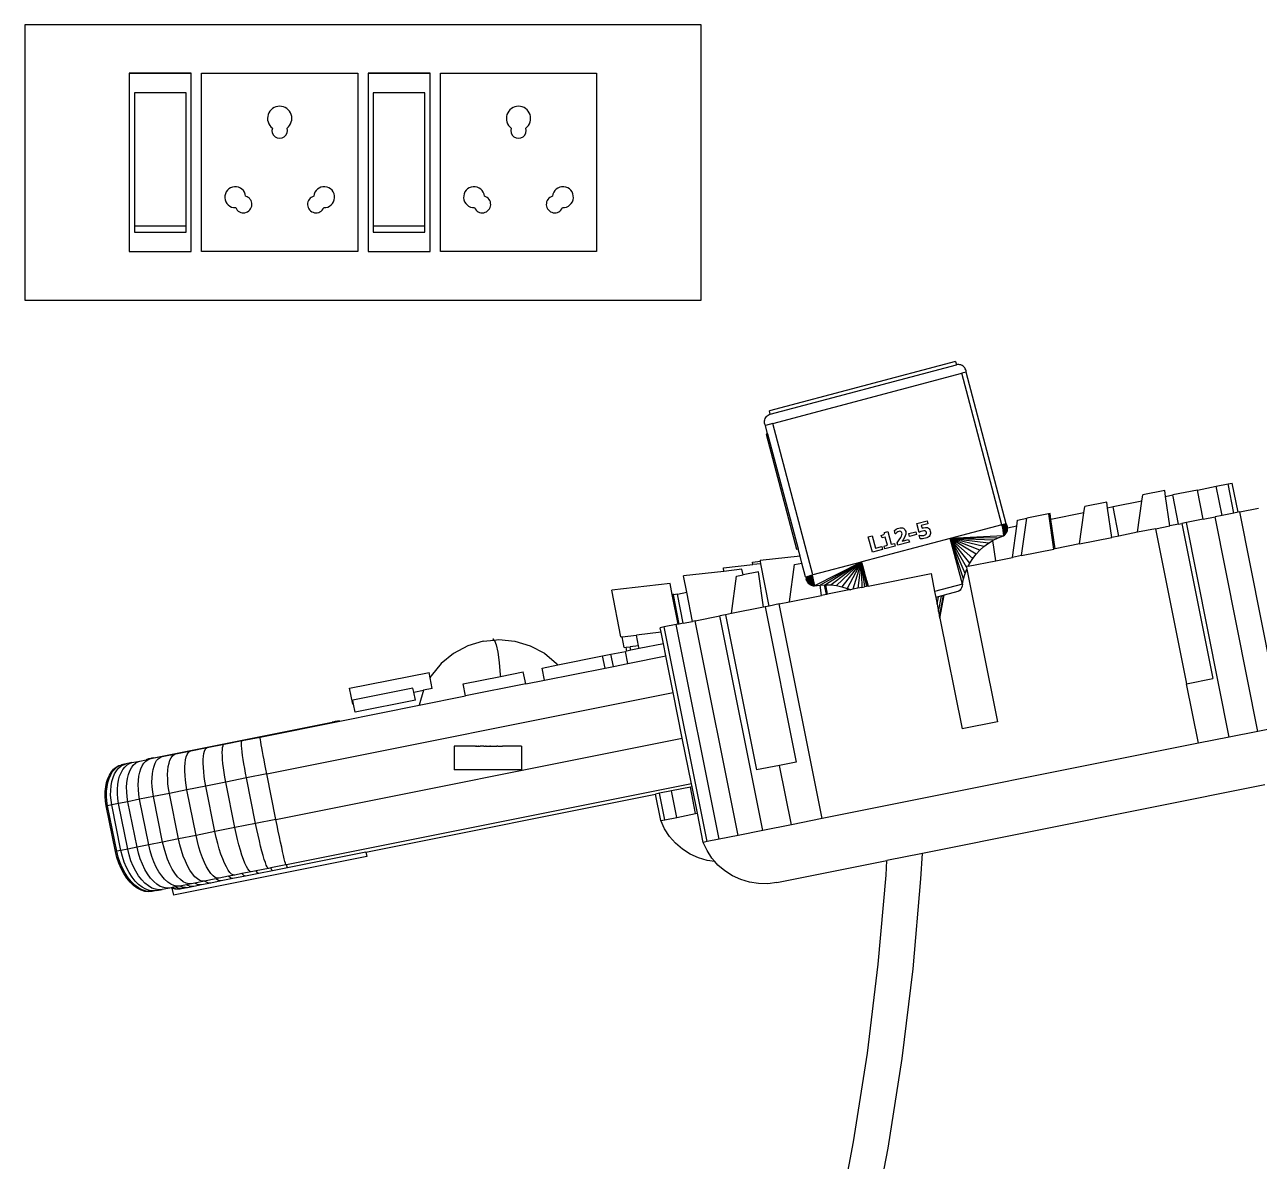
# Model space of a CAD drawing. Header units: millimetres. Extents: x 3552052 to 4144896, y -707811 to -630695.
# Drawn here: x 3703665.5 to 3704023.9, y -696158.5 to -695828.6 of the extents above; entities that cross this region are included whole.
import ezdxf

# ---------------------------------------------------------------- set-up
doc = ezdxf.new("R2010")
doc.units = ezdxf.units.MM
doc.header["$LTSCALE"] = 6
doc.header["$MEASUREMENT"] = 0
doc.layers.get('0').update_dxf_attribs({"linetype": 'CONTINUOUS', "lineweight": 0})
doc.layers.get('Defpoints').update_dxf_attribs({"linetype": 'CONTINUOUS', "lineweight": 0})
for name, color, linetype, lineweight in [('ELE-2NOS OF 6-16 RAW POWER SOCKET', 1, 'CONTINUOUS', 0), ('ELE-4M UPS P.SB', 3, 'CONTINUOUS', 0), ('EQP', 6, 'CONTINUOUS', 0)]:
    doc.layers.add(name, color=color, linetype=linetype, lineweight=lineweight)
doc.styles.add('ROMANS', font='romans.shx')
doc.dimstyles.new('AEPL1', dxfattribs={"dimtxt": 100, "dimasz": 75, "dimexe": 25, "dimexo": 50, "dimtad": 0, "dimdec": 0, "dimtxsty": 'ROMANS', "dimcen": 2.5, "dimclrd": 7, "dimclre": 7, "dimclrt": 7, "dimadec": 0, "dimazin": 0, "dimtfac": 1, "dimtdec": 0, "dimtmove": 0, "dimatfit": 3, "dimfxl": 1, "dimlwd": 0, "dimlwe": 0, "dimarcsym": 0})

# ---------------------------------------------------------------- blocks, each defined once
blk = doc.blocks.new('RTUH 6U')
at = {"layer": 'ELE-2NOS OF 6-16 RAW POWER SOCKET', "color": 30, "lineweight": 0, "ltscale": 300}
for p, q in [((-311.51, -26.48), (-226.5, -26.48)), ((-311.51, -123.52), (-311.51, -26.48)), ((-226.5, -26.48), (-226.5, -123.52)), ((-187.06, -26.48), (-220.87, -26.48)), ((-220.87, -26.48), (-220.87, -123.52)), ((-187.06, -123.52), (-187.06, -26.48)), ((-187.06, -123.52), (-187.06, -26.48)), ((-181.42, -123.52), (-181.42, -26.48)), ((-181.42, -26.48), (-96.41, -26.48)), ((-96.41, -26.48), (-96.41, -123.52)), ((-56.96, -26.48), (-90.77, -26.48)), ((-90.77, -26.48), (-90.77, -123.52)), ((-56.96, -123.52), (-56.96, -26.48)), ((-56.96, -123.52), (-56.96, -26.48)), ((-189.87, -37.04), (-218.05, -37.04)), ((-218.05, -37.04), (-218.05, -112.96)), ((-189.87, -112.96), (-189.87, -37.04)), ((-59.78, -37.04), (-87.95, -37.04)), ((-87.95, -37.04), (-87.95, -112.96)), ((-59.78, -112.96), (-59.78, -37.04)), ((-189.87, -40.42), (-218.05, -40.42)), ((-59.78, -40.42), (-87.95, -40.42)), ((-218.05, -112.96), (-189.87, -112.96)), ((-87.95, -112.96), (-59.78, -112.96)), ((-226.5, -123.52), (-311.51, -123.52)), ((-187.06, -123.52), (-220.87, -123.52)), ((-220.87, -123.52), (-187.06, -123.52)), ((-96.41, -123.52), (-181.42, -123.52)), ((-56.96, -123.52), (-90.77, -123.52)), ((-90.77, -123.52), (-56.96, -123.52))]:
    blk.add_line(p, q, dxfattribs=at)
blk.add_lwpolyline([(0, 0), (-368.48, 0), (-368.48, -150), (0, -150)], close=True, dxfattribs=at)
for centre, radius, start, end in [((-293.23, -56.06), 5.7, 87.48997, 354.73109), ((-288.74, -52.13), 4.6, 284.90486, 157.31619), ((-249.27, -52.13), 4.6, 22.68381, 255.09514), ((-244.78, -56.06), 5.7, 185.26891, 92.51003), ((-163.14, -56.06), 5.7, 87.48997, 354.73109), ((-158.65, -52.13), 4.6, 284.90486, 157.31619), ((-119.18, -52.13), 4.6, 22.68381, 255.09514), ((-114.69, -56.06), 5.7, 185.26891, 92.51003), ((-269.01, -98.96), 6.62, 127.15837, 52.84163), ((-269.01, -92.34), 4.22, 341.40312, 198.59688), ((-138.91, -98.96), 6.62, 127.15837, 52.84163), ((-138.91, -92.34), 4.22, 341.40312, 198.59688)]:
    blk.add_arc(centre, radius, start, end, dxfattribs=at)
blk = doc.blocks.new('*D205')
at = {"layer": 'Defpoints', "color": 0, "transparency": 16777216}
for p in [(3703645.22, -695908.6), (3703707.27, -695908.6), (3703600.64, -696928.6)]:
    blk.add_point(p, dxfattribs=at)
at = {"layer": 'ELE-4M UPS P.SB', "color": 7, "lineweight": 0, "transparency": 16777216}
for p, q in [((3703657.27, -695908.6), (3703620.22, -695908.6)), ((3703645.22, -695983.6), (3703645.22, -696248.92)), ((3703645.22, -696853.6), (3703645.22, -696588.27)), ((3703650.64, -696928.6), (3703670.22, -696928.6))]:
    blk.add_line(p, q, dxfattribs=at)
at = {"layer": 'ELE-4M UPS P.SB', "color": 7, "transparency": 16777216}
for points in [[(3703632.72, -695983.6), (3703657.72, -695983.6), (3703645.22, -695908.6)], [(3703632.72, -696853.6), (3703657.72, -696853.6), (3703645.22, -696928.6)]]:
    blk.add_solid(points, dxfattribs=at)
at = {"layer": 'ELE-4M UPS P.SB', "color": 7, "lineweight": -3, "transparency": 16777216, "insert": (3703645.22, -696418.6), "char_height": 100, "attachment_point": 5, "rotation": 90, "style": 'ROMANS'}
blk.add_mtext('1020', dxfattribs=at)
blk = doc.blocks.new('Philips+Ultrasound+ls')
at = {"layer": 'EQP'}
for p, q in [((-34.045, 26.276), (-39.163, 24.919)), ((-39.139, 24.829), (-34.021, 26.186)), ((-34.045, 26.276), (-34.021, 26.186)), ((-33.99, 26.192), (-34.021, 26.186)), ((-33.958, 26.193), (-33.99, 26.192)), ((-33.925, 26.189), (-33.958, 26.193)), ((-33.894, 26.181), (-33.925, 26.189)), ((-33.865, 26.168), (-33.894, 26.181)), ((-33.838, 26.151), (-33.865, 26.168)), ((-33.813, 26.129), (-33.838, 26.151)), ((-33.792, 26.105), (-33.813, 26.129)), ((-39.069, 24.575), (-33.871, 25.953)), ((-33.752, 25.984), (-33.871, 25.953)), ((-32.767, 21.786), (-33.871, 25.953)), ((-33.776, 26.077), (-33.792, 26.105)), ((-33.763, 26.048), (-33.776, 26.077)), ((-33.755, 26.016), (-33.763, 26.048)), ((-33.752, 25.984), (-33.755, 26.016)), ((-32.649, 21.817), (-33.752, 25.984)), ((-39.247, 24.762), (-39.224, 24.785)), ((-39.224, 24.785), (-39.198, 24.804)), ((-39.198, 24.804), (-39.169, 24.819)), ((-39.169, 24.819), (-39.139, 24.829)), ((-39.139, 24.829), (-39.163, 24.919)), ((-39.299, 24.613), (-39.298, 24.646)), ((-39.295, 24.581), (-39.299, 24.613)), ((-39.298, 24.646), (-39.292, 24.677)), ((-39.286, 24.55), (-39.295, 24.581)), ((-39.292, 24.677), (-39.281, 24.708)), ((-39.273, 24.521), (-39.286, 24.55)), ((-39.281, 24.708), (-39.266, 24.736)), ((-39.069, 24.575), (-39.273, 24.521)), ((-39.212, 24.289), (-39.273, 24.521)), ((-39.266, 24.736), (-39.247, 24.762)), ((-37.965, 20.408), (-39.069, 24.575)), ((-39.212, 24.289), (-39.256, 24.278)), ((-39.256, 24.278), (-38.417, 21.113)), ((-39.212, 24.289), (-38.373, 21.125)), ((-27.394, 22.742), (-28.072, 22.607)), ((-27.394, 22.742), (-26.874, 22.846)), ((-27.234, 21.941), (-27.394, 22.742)), ((-26.874, 22.846), (-26.546, 22.912)), ((-26.713, 22.045), (-26.874, 22.846)), ((-26.546, 22.912), (-26.435, 22.934)), ((-26.386, 22.111), (-26.546, 22.912)), ((-26.275, 22.133), (-26.435, 22.934)), ((-29.887, 22.408), (-30.491, 22.287)), ((-29.864, 22.248), (-29.887, 22.408)), ((-28.918, 22.437), (-29.709, 22.279)), ((-29.037, 21.581), (-28.918, 22.437)), ((-28.918, 22.437), (-28.895, 22.607)), ((-28.29, 22.728), (-28.895, 22.607)), ((-28.267, 22.568), (-28.29, 22.728)), ((-28.267, 22.568), (-28.072, 22.607)), ((-28.151, 21.758), (-28.267, 22.568)), ((-27.912, 21.806), (-28.072, 22.607)), ((-31.483, 22.089), (-32.087, 21.968)), ((-31.482, 22.086), (-31.483, 22.089)), ((-31.443, 22.094), (-31.482, 22.086)), ((-31.343, 21.119), (-31.482, 22.086)), ((-31.42, 21.937), (-31.443, 22.094)), ((-30.514, 22.118), (-31.42, 21.937)), ((-30.631, 21.262), (-30.514, 22.118)), ((-30.514, 22.118), (-30.491, 22.287)), ((-29.709, 22.279), (-29.864, 22.248)), ((-29.747, 21.439), (-29.864, 22.248)), ((-29.549, 21.478), (-29.709, 22.279)), ((-26.386, 22.111), (-26.713, 22.045)), ((-26.275, 22.133), (-26.386, 22.111)), ((-26.228, 22.143), (-26.275, 22.133)), ((-26.228, 22.143), (-25.708, 22.247)), ((-25.048, 16.243), (-26.228, 22.143)), ((-35.107, 21.818), (-34.825, 21.893)), ((-35.043, 21.579), (-35.107, 21.818)), ((-34.804, 21.813), (-34.985, 21.764)), ((-34.985, 21.764), (-34.966, 21.694)), ((-34.927, 21.705), (-34.869, 21.714)), ((-34.869, 21.714), (-34.842, 21.713)), ((-34.825, 21.893), (-34.804, 21.813)), ((-32.767, 21.786), (-34.188, 21.409)), ((-32.786, 21.781), (-32.806, 21.776)), ((-32.767, 21.786), (-32.786, 21.781)), ((-32.649, 21.817), (-32.767, 21.786)), ((-32.757, 21.783), (-32.767, 21.786)), ((-32.762, 21.778), (-32.767, 21.786)), ((-32.762, 21.778), (-32.758, 21.777)), ((-32.657, 21.548), (-32.762, 21.778)), ((-32.678, 21.524), (-32.762, 21.778)), ((-32.64, 21.575), (-32.762, 21.778)), ((-32.701, 21.502), (-32.762, 21.778)), ((-32.762, 21.778), (-32.727, 21.484)), ((-32.758, 21.777), (-32.757, 21.783)), ((-32.627, 21.604), (-32.758, 21.777)), ((-32.618, 21.634), (-32.758, 21.777)), ((-32.757, 21.783), (-32.749, 21.783)), ((-32.612, 21.666), (-32.757, 21.783)), ((-32.632, 21.79), (-32.749, 21.783)), ((-32.621, 21.76), (-32.749, 21.783)), ((-32.735, 21.774), (-32.749, 21.783)), ((-32.735, 21.774), (-32.621, 21.76)), ((-32.611, 21.697), (-32.735, 21.774)), ((-32.614, 21.729), (-32.735, 21.774)), ((-32.632, 21.79), (-32.649, 21.817)), ((-32.621, 21.76), (-32.632, 21.79)), ((-32.614, 21.729), (-32.621, 21.76)), ((-32.611, 21.697), (-32.614, 21.729)), ((-32.362, 21.749), (-32.611, 21.697)), ((-32.479, 20.892), (-32.362, 21.749)), ((-32.362, 21.749), (-32.34, 21.914)), ((-32.34, 21.914), (-32.088, 21.965)), ((-32.227, 20.943), (-32.088, 21.965)), ((-32.088, 21.965), (-32.087, 21.968)), ((-31.304, 21.127), (-31.42, 21.937)), ((-28.543, 21.679), (-28.151, 21.758)), ((-27.912, 21.806), (-28.151, 21.758)), ((-27.912, 21.806), (-27.818, 21.825)), ((-27.696, 21.849), (-27.818, 21.825)), ((-27.818, 21.825), (-26.965, 17.557)), ((-27.234, 21.941), (-27.696, 21.849)), ((-26.516, 15.95), (-27.696, 21.849)), ((-27.234, 21.941), (-26.906, 22.007)), ((-26.713, 22.045), (-26.906, 22.007)), ((-25.726, 16.108), (-26.906, 22.007)), ((-34.188, 21.409), (-36.62, 20.765)), ((-36.446, 21.459), (-36.339, 21.487)), ((-36.332, 21.034), (-36.446, 21.459)), ((-36.339, 21.487), (-36.247, 21.143)), ((-36.085, 21.495), (-36.046, 21.508)), ((-36.066, 21.425), (-36.085, 21.495)), ((-35.977, 21.449), (-36.066, 21.425)), ((-36.046, 21.508), (-36.017, 21.524)), ((-36.017, 21.524), (-36.007, 21.536)), ((-36.007, 21.536), (-36.001, 21.548)), ((-36.001, 21.548), (-35.999, 21.563)), ((-36, 21.579), (-35.907, 21.604)), ((-35.999, 21.563), (-36, 21.579)), ((-35.916, 21.225), (-35.977, 21.449)), ((-35.907, 21.604), (-35.813, 21.252)), ((-35.725, 21.632), (-35.674, 21.665)), ((-35.7, 21.539), (-35.725, 21.632)), ((-35.692, 21.542), (-35.7, 21.539)), ((-35.679, 21.556), (-35.692, 21.542)), ((-35.658, 21.576), (-35.679, 21.556)), ((-35.674, 21.665), (-35.638, 21.682)), ((-35.632, 21.594), (-35.658, 21.576)), ((-35.638, 21.682), (-35.602, 21.694)), ((-35.602, 21.606), (-35.632, 21.594)), ((-35.602, 21.694), (-35.566, 21.701)), ((-35.573, 21.61), (-35.602, 21.606)), ((-35.59, 21.371), (-35.549, 21.439)), ((-35.548, 21.604), (-35.573, 21.61)), ((-35.566, 21.701), (-35.534, 21.703)), ((-35.549, 21.439), (-35.53, 21.477)), ((-35.53, 21.588), (-35.548, 21.604)), ((-35.534, 21.703), (-35.505, 21.699)), ((-35.519, 21.563), (-35.53, 21.588)), ((-35.53, 21.477), (-35.519, 21.508)), ((-35.515, 21.536), (-35.519, 21.563)), ((-35.519, 21.508), (-35.515, 21.536)), ((-35.516, 21.338), (-35.336, 21.387)), ((-35.488, 21.376), (-35.516, 21.338)), ((-35.505, 21.699), (-35.479, 21.691)), ((-35.45, 21.435), (-35.488, 21.376)), ((-35.479, 21.691), (-35.457, 21.677)), ((-35.457, 21.677), (-35.439, 21.658)), ((-35.426, 21.484), (-35.45, 21.435)), ((-35.439, 21.658), (-35.425, 21.634)), ((-35.412, 21.528), (-35.426, 21.484)), ((-35.425, 21.634), (-35.415, 21.606)), ((-35.415, 21.606), (-35.409, 21.568)), ((-35.409, 21.568), (-35.412, 21.528)), ((-35.336, 21.387), (-35.314, 21.306)), ((-35.327, 21.547), (-35.138, 21.597)), ((-35.306, 21.467), (-35.327, 21.547)), ((-35.116, 21.518), (-35.306, 21.467)), ((-35.138, 21.597), (-35.116, 21.518)), ((-35.034, 21.581), (-35.043, 21.579)), ((-35.041, 21.497), (-35.031, 21.5)), ((-35.016, 21.404), (-35.041, 21.497)), ((-34.997, 21.6), (-35.034, 21.581)), ((-35.031, 21.5), (-35.01, 21.494)), ((-34.955, 21.402), (-35.016, 21.404)), ((-35.01, 21.494), (-34.981, 21.489)), ((-34.953, 21.616), (-34.997, 21.6)), ((-34.981, 21.489), (-34.947, 21.488)), ((-34.966, 21.694), (-34.945, 21.7)), ((-34.916, 21.406), (-34.955, 21.402)), ((-34.917, 21.622), (-34.953, 21.616)), ((-34.947, 21.488), (-34.912, 21.493)), ((-34.945, 21.7), (-34.927, 21.705)), ((-34.897, 21.623), (-34.917, 21.622)), ((-34.871, 21.416), (-34.916, 21.406)), ((-34.912, 21.493), (-34.877, 21.507)), ((-34.878, 21.619), (-34.897, 21.623)), ((-34.858, 21.606), (-34.878, 21.619)), ((-34.877, 21.507), (-34.861, 21.517)), ((-34.83, 21.43), (-34.871, 21.416)), ((-34.861, 21.517), (-34.85, 21.53)), ((-34.85, 21.596), (-34.858, 21.606)), ((-34.845, 21.582), (-34.85, 21.596)), ((-34.85, 21.53), (-34.842, 21.553)), ((-34.842, 21.553), (-34.845, 21.582)), ((-34.842, 21.713), (-34.818, 21.708)), ((-34.798, 21.447), (-34.83, 21.43)), ((-34.818, 21.708), (-34.791, 21.695)), ((-34.773, 21.468), (-34.798, 21.447)), ((-34.791, 21.695), (-34.769, 21.676)), ((-34.754, 21.493), (-34.773, 21.468)), ((-34.769, 21.676), (-34.751, 21.649)), ((-34.74, 21.52), (-34.754, 21.493)), ((-34.751, 21.649), (-34.738, 21.615)), ((-34.733, 21.551), (-34.74, 21.52)), ((-34.738, 21.615), (-34.733, 21.582)), ((-34.733, 21.582), (-34.733, 21.551)), ((-32.727, 21.484), (-34.188, 21.409)), ((-32.87, 21.43), (-34.188, 21.409)), ((-33.139, 21.284), (-34.188, 21.409)), ((-33.376, 21.09), (-34.188, 21.409)), ((-33.48, 20.978), (-34.188, 21.409)), ((-33.573, 20.857), (-34.188, 21.409)), ((-33.262, 21.192), (-34.188, 21.409)), ((-33.655, 20.728), (-34.188, 21.409)), ((-33.008, 21.363), (-34.188, 21.409)), ((-33.743, 20.624), (-34.188, 21.409)), ((-33.782, 20.449), (-34.188, 21.409)), ((-33.825, 20.303), (-34.188, 21.409)), ((-33.855, 20.152), (-34.188, 21.409)), ((-33.008, 21.363), (-32.87, 21.43)), ((-32.87, 21.43), (-32.727, 21.484)), ((-32.727, 21.484), (-32.701, 21.502)), ((-32.701, 21.502), (-32.678, 21.524)), ((-32.678, 21.524), (-32.657, 21.548)), ((-32.657, 21.548), (-32.64, 21.575)), ((-32.64, 21.575), (-32.627, 21.604)), ((-32.627, 21.604), (-32.618, 21.634)), ((-32.618, 21.634), (-32.612, 21.666)), ((-32.612, 21.666), (-32.611, 21.697)), ((-30.631, 21.262), (-29.747, 21.439)), ((-29.549, 21.478), (-29.747, 21.439)), ((-29.037, 21.581), (-29.549, 21.478)), ((-28.543, 21.679), (-29.037, 21.581)), ((-28.543, 21.679), (-27.69, 17.412)), ((-38.417, 21.113), (-38.373, 21.125)), ((-38.321, 20.927), (-38.373, 21.125)), ((-36.049, 21.11), (-36.332, 21.034)), ((-36.247, 21.143), (-36.07, 21.191)), ((-36.07, 21.191), (-36.049, 21.11)), ((-36.006, 21.201), (-35.916, 21.225)), ((-35.986, 21.126), (-36.006, 21.201)), ((-35.705, 21.202), (-35.986, 21.126)), ((-35.813, 21.252), (-35.725, 21.276)), ((-35.725, 21.276), (-35.705, 21.202)), ((-35.645, 21.292), (-35.59, 21.371)), ((-35.627, 21.223), (-35.645, 21.292)), ((-35.314, 21.306), (-35.627, 21.223)), ((-33.48, 20.978), (-33.376, 21.09)), ((-33.376, 21.09), (-33.262, 21.192)), ((-33.262, 21.192), (-33.139, 21.284)), ((-33.139, 21.284), (-33.019, 21.356)), ((-33.019, 21.356), (-33.008, 21.363)), ((-32.939, 20.8), (-33.019, 21.356)), ((-32.227, 20.943), (-31.343, 21.119)), ((-31.304, 21.127), (-31.343, 21.119)), ((-30.631, 21.262), (-31.304, 21.127)), ((-39.632, 20.759), (-39.41, 20.784)), ((-39.619, 20.692), (-39.632, 20.759)), ((-39.397, 20.717), (-39.619, 20.692)), ((-38.321, 20.927), (-39.413, 20.803)), ((-39.41, 20.784), (-39.413, 20.803)), ((-39.397, 20.717), (-39.41, 20.784)), ((-39.174, 19.553), (-39.397, 20.717)), ((-38.472, 20.691), (-38.269, 20.732)), ((-38.269, 20.732), (-38.321, 20.927)), ((-38.169, 20.354), (-38.269, 20.732)), ((-36.642, 20.759), (-37.965, 20.408)), ((-36.642, 20.759), (-37.926, 20.106)), ((-36.642, 20.759), (-37.77, 20.13)), ((-36.642, 20.759), (-37.622, 20.14)), ((-36.642, 20.759), (-37.469, 20.136)), ((-36.642, 20.759), (-37.317, 20.117)), ((-36.642, 20.759), (-37.168, 20.085)), ((-36.642, 20.759), (-37.022, 20.039)), ((-36.642, 20.759), (-36.87, 20.014)), ((-36.642, 20.759), (-36.729, 20.042)), ((-36.62, 20.765), (-36.642, 20.759)), ((-36.642, 20.759), (-36.624, 20.063)), ((-36.642, 20.759), (-36.547, 20.079)), ((-36.633, 20.726), (-36.642, 20.759)), ((-36.63, 20.725), (-36.642, 20.759)), ((-36.633, 20.726), (-36.63, 20.725)), ((-36.454, 20.097), (-36.633, 20.726)), ((-36.51, 20.349), (-36.633, 20.726)), ((-36.633, 20.726), (-36.492, 20.09)), ((-36.565, 20.557), (-36.633, 20.726)), ((-36.45, 20.098), (-36.633, 20.726)), ((-36.538, 20.453), (-36.633, 20.726)), ((-36.482, 20.244), (-36.633, 20.726)), ((-36.625, 20.724), (-36.63, 20.725)), ((-36.625, 20.724), (-36.609, 20.721)), ((-36.593, 20.661), (-36.625, 20.724)), ((-36.609, 20.721), (-36.62, 20.765)), ((-36.593, 20.661), (-36.609, 20.721)), ((-33.695, 20.649), (-32.939, 20.8)), ((-33.695, 20.649), (-33.655, 20.728)), ((-33.655, 20.728), (-33.573, 20.857)), ((-33.573, 20.857), (-33.48, 20.978)), ((-32.939, 20.8), (-32.479, 20.892)), ((-32.227, 20.943), (-32.479, 20.892)), ((-40.412, 20.507), (-41.522, 20.381)), ((-41.436, 19.934), (-41.522, 20.381)), ((-40.429, 20.6), (-39.619, 20.692)), ((-40.412, 20.507), (-40.429, 20.6)), ((-39.918, 20.563), (-40.412, 20.507)), ((-40.208, 19.347), (-40.068, 20.372)), ((-40.068, 20.372), (-39.888, 20.408)), ((-39.888, 20.408), (-39.918, 20.563)), ((-39.464, 20.493), (-39.888, 20.408)), ((-39.324, 19.523), (-39.464, 20.493)), ((-38.612, 19.666), (-38.472, 20.691)), ((-38.161, 20.356), (-38.034, 20.39)), ((-38.034, 20.39), (-38.16, 20.325)), ((-37.987, 20.402), (-38.155, 20.293)), ((-37.987, 20.402), (-38.146, 20.263)), ((-37.987, 20.402), (-38.133, 20.234)), ((-37.987, 20.402), (-38.116, 20.207)), ((-37.987, 20.402), (-38.096, 20.182)), ((-37.987, 20.402), (-38.073, 20.161)), ((-37.987, 20.402), (-38.047, 20.142)), ((-38.034, 20.39), (-37.987, 20.402)), ((-37.987, 20.402), (-38.002, 20.273)), ((-37.987, 20.402), (-37.988, 20.243)), ((-37.987, 20.402), (-37.965, 20.408)), ((-37.987, 20.402), (-37.926, 20.106)), ((-37.987, 20.402), (-37.958, 20.109)), ((-36.565, 20.557), (-36.593, 20.661)), ((-36.538, 20.453), (-36.565, 20.557)), ((-36.51, 20.349), (-36.538, 20.453)), ((-36.444, 20.099), (-34.719, 20.444)), ((-34.719, 20.444), (-34.62, 19.95)), ((-33.825, 20.303), (-33.782, 20.449)), ((-33.782, 20.449), (-33.733, 20.571)), ((-33.695, 20.649), (-33.746, 20.639)), ((-33.746, 20.639), (-33.743, 20.624)), ((-33.743, 20.624), (-33.733, 20.571)), ((-33.733, 20.571), (-32.893, 16.371)), ((-41.889, 20.169), (-43.493, 19.987)), ((-41.833, 19.873), (-41.889, 20.169)), ((-38.169, 20.354), (-38.161, 20.356)), ((-38.161, 20.356), (-38.16, 20.325)), ((-38.16, 20.325), (-38.155, 20.293)), ((-38.146, 20.263), (-38.155, 20.293)), ((-38.133, 20.234), (-38.146, 20.263)), ((-38.133, 20.234), (-38.116, 20.207)), ((-38.116, 20.207), (-38.096, 20.182)), ((-38.096, 20.182), (-38.073, 20.161)), ((-38.073, 20.161), (-38.047, 20.142)), ((-38.047, 20.142), (-38.019, 20.127)), ((-38.01, 20.205), (-38.019, 20.127)), ((-38.019, 20.127), (-37.989, 20.116)), ((-38.005, 20.246), (-38.01, 20.205)), ((-37.989, 20.116), (-38.01, 20.205)), ((-38.002, 20.273), (-38.005, 20.246)), ((-37.988, 20.198), (-38.005, 20.246)), ((-38.002, 20.273), (-37.988, 20.243)), ((-37.988, 20.198), (-37.989, 20.116)), ((-37.989, 20.116), (-37.958, 20.109)), ((-37.988, 20.243), (-37.988, 20.198)), ((-37.958, 20.109), (-37.926, 20.106)), ((-37.926, 20.106), (-37.775, 20.13)), ((-37.775, 20.13), (-37.77, 20.13)), ((-37.77, 20.13), (-37.647, 20.138)), ((-37.728, 19.843), (-37.77, 20.13)), ((-37.647, 20.138), (-37.622, 20.14)), ((-37.595, 19.869), (-37.647, 20.138)), ((-37.622, 20.14), (-37.614, 20.14)), ((-37.563, 19.875), (-37.614, 20.14)), ((-37.614, 20.14), (-37.469, 20.136)), ((-37.469, 20.136), (-37.317, 20.117)), ((-37.317, 20.117), (-37.168, 20.085)), ((-37.168, 20.085), (-37.022, 20.039)), ((-37.022, 20.039), (-37.009, 20.034)), ((-37.016, 19.985), (-37.009, 20.034)), ((-37.009, 20.034), (-36.932, 20.002)), ((-36.729, 20.042), (-36.87, 20.014)), ((-36.624, 20.063), (-36.729, 20.042)), ((-36.624, 20.063), (-36.547, 20.079)), ((-36.492, 20.09), (-36.547, 20.079)), ((-36.482, 20.244), (-36.51, 20.349)), ((-36.454, 20.097), (-36.492, 20.09)), ((-36.482, 20.244), (-36.444, 20.099)), ((-36.45, 20.098), (-36.454, 20.097)), ((-36.444, 20.099), (-36.45, 20.098)), ((-33.855, 20.152), (-34.62, 19.95)), ((-33.878, 20.056), (-33.897, 20.017)), ((-33.864, 20.101), (-33.878, 20.056)), ((-33.855, 20.152), (-33.864, 20.101)), ((-33.855, 20.152), (-33.825, 20.303)), ((-43.248, 18.706), (-43.493, 19.987)), ((-41.8, 19.877), (-41.833, 19.873)), ((-41.675, 19.053), (-41.833, 19.873)), ((-41.797, 19.862), (-41.8, 19.877)), ((-41.693, 19.882), (-41.797, 19.862)), ((-41.643, 19.059), (-41.797, 19.862)), ((-41.693, 19.882), (-41.436, 19.934)), ((-41.533, 19.081), (-41.693, 19.882)), ((-41.282, 19.132), (-41.436, 19.934)), ((-38.612, 19.666), (-37.728, 19.843)), ((-37.595, 19.869), (-37.728, 19.843)), ((-37.563, 19.875), (-37.595, 19.869)), ((-37.016, 19.985), (-37.563, 19.875)), ((-36.932, 20.002), (-37.016, 19.985)), ((-36.87, 20.014), (-36.932, 20.002)), ((-34.62, 19.95), (-34.588, 19.79)), ((-34.555, 19.799), (-34.588, 19.79)), ((-34.588, 19.79), (-34.551, 19.604)), ((-34.382, 19.845), (-34.555, 19.799)), ((-34.514, 19.802), (-34.555, 19.799)), ((-34.551, 19.604), (-34.514, 19.802)), ((-34.432, 19.821), (-34.514, 19.802)), ((-34.51, 19.401), (-34.432, 19.821)), ((-34.484, 19.27), (-34.377, 19.846)), ((-34.474, 19.223), (-34.358, 19.851)), ((-34.382, 19.845), (-34.432, 19.821)), ((-34.377, 19.846), (-34.382, 19.845)), ((-34.358, 19.851), (-34.377, 19.846)), ((-33.98, 19.951), (-34.358, 19.851)), ((-33.949, 19.964), (-33.98, 19.951)), ((-33.921, 19.987), (-33.949, 19.964)), ((-33.897, 20.017), (-33.921, 19.987)), ((-40.208, 19.347), (-40.371, 19.314)), ((-39.324, 19.523), (-40.208, 19.347)), ((-39.284, 19.531), (-39.324, 19.523)), ((-39.174, 19.553), (-39.284, 19.531)), ((-39.284, 19.531), (-38.431, 15.264)), ((-38.891, 19.61), (-39.174, 19.553)), ((-38.891, 19.61), (-38.612, 19.666)), ((-37.711, 13.711), (-38.891, 19.61)), ((-34.551, 19.604), (-34.51, 19.401)), ((-34.51, 19.401), (-34.484, 19.27)), ((-41.726, 19.043), (-42.053, 18.978)), ((-41.675, 19.053), (-41.726, 19.043)), ((-40.546, 13.144), (-41.726, 19.043)), ((-41.643, 19.059), (-41.675, 19.053)), ((-41.533, 19.081), (-41.643, 19.059)), ((-41.533, 19.081), (-41.282, 19.132)), ((-41.206, 19.147), (-41.282, 19.132)), ((-41.206, 19.147), (-40.528, 19.283)), ((-40.026, 13.248), (-41.206, 19.147)), ((-40.371, 19.314), (-40.528, 19.283)), ((-39.348, 13.383), (-40.528, 19.283)), ((-40.371, 19.314), (-39.518, 15.046)), ((-34.484, 19.27), (-34.474, 19.223)), ((-34.474, 19.223), (-33.865, 16.177)), ((-43.248, 18.706), (-43.215, 18.709)), ((-43.215, 18.709), (-42.815, 18.755)), ((-43.158, 18.413), (-43.215, 18.709)), ((-42.14, 18.832), (-42.815, 18.755)), ((-42.759, 18.459), (-42.815, 18.755)), ((-42.053, 18.978), (-42.165, 18.955)), ((-42.14, 18.832), (-42.165, 18.955)), ((-42.077, 18.517), (-42.14, 18.832)), ((-40.873, 13.078), (-42.053, 18.978)), ((-47.457, 18.458), (-47.848, 18.25)), ((-47.038, 18.586), (-47.457, 18.458)), ((-47.022, 18.587), (-46.743, 18.614)), ((-46.749, 18.644), (-46.771, 18.639)), ((-46.771, 18.639), (-46.745, 18.621)), ((-46.745, 18.621), (-46.749, 18.644)), ((-46.743, 18.614), (-46.745, 18.621)), ((-46.745, 18.621), (-46.737, 18.616)), ((-46.743, 18.614), (-46.737, 18.616)), ((-46.737, 18.616), (-46.602, 18.629)), ((-46.737, 18.616), (-46.722, 18.605)), ((-46.722, 18.605), (-46.676, 18.484)), ((-46.676, 18.484), (-46.633, 18.281)), ((-46.602, 18.629), (-46.161, 18.587)), ((-46.161, 18.587), (-45.739, 18.46)), ((-45.739, 18.46), (-45.351, 18.253)), ((-43.158, 18.413), (-43.103, 18.419)), ((-43.103, 18.419), (-42.99, 18.432)), ((-43.083, 18.315), (-43.103, 18.419)), ((-42.971, 18.338), (-43.083, 18.315)), ((-42.759, 18.459), (-42.99, 18.432)), ((-42.971, 18.338), (-42.99, 18.432)), ((-42.744, 18.383), (-42.971, 18.338)), ((-42.744, 18.383), (-42.759, 18.459)), ((-42.077, 18.517), (-42.744, 18.383)), ((-42.01, 18.183), (-42.077, 18.517)), ((-47.848, 18.25), (-48.189, 17.97)), ((-46.633, 18.281), (-46.595, 18.004)), ((-46.595, 18.004), (-46.564, 17.665)), ((-45.351, 18.253), (-45.014, 17.975)), ((-44.983, 17.935), (-43.75, 18.182)), ((-43.75, 18.182), (-43.521, 18.228)), ((-43.683, 17.849), (-43.75, 18.182)), ((-43.521, 18.228), (-43.122, 18.307)), ((-43.454, 17.894), (-43.521, 18.228)), ((-43.083, 18.315), (-43.122, 18.307)), ((-43.056, 17.974), (-43.122, 18.307)), ((-43.056, 17.974), (-42.01, 18.183)), ((-41.808, 17.174), (-42.01, 18.183)), ((-50.712, 17.291), (-48.525, 17.728)), ((-48.495, 17.578), (-48.525, 17.728)), ((-48.189, 17.97), (-48.467, 17.63)), ((-46.564, 17.665), (-46.562, 17.62)), ((-46.562, 17.62), (-45.931, 17.746)), ((-45.864, 17.412), (-45.931, 17.746)), ((-45.416, 17.849), (-44.983, 17.935)), ((-45.35, 17.515), (-45.416, 17.849)), ((-45.35, 17.515), (-43.683, 17.849)), ((-45.014, 17.975), (-44.983, 17.935)), ((-43.683, 17.849), (-43.454, 17.894)), ((-43.454, 17.894), (-43.056, 17.974)), ((-48.467, 17.63), (-48.495, 17.578)), ((-48.437, 17.288), (-48.495, 17.578)), ((-47.587, 17.415), (-46.562, 17.62)), ((-47.521, 17.081), (-47.587, 17.415)), ((-45.864, 17.412), (-47.521, 17.081)), ((-45.864, 17.412), (-45.35, 17.515)), ((-27.69, 17.412), (-26.965, 17.557)), ((-27.363, 15.78), (-27.69, 17.412)), ((-52.986, 14.939), (-41.808, 17.174)), ((-50.623, 16.851), (-50.712, 17.291)), ((-48.966, 17.299), (-50.623, 16.967)), ((-50.603, 16.855), (-50.623, 16.967)), ((-48.9, 16.965), (-50.556, 16.634)), ((-48.944, 17.187), (-48.966, 17.299)), ((-48.944, 17.187), (-48.672, 17.241)), ((-48.9, 16.965), (-48.944, 17.187)), ((-48.672, 17.241), (-48.792, 16.827)), ((-48.792, 16.827), (-47.521, 17.081)), ((-48.437, 17.288), (-48.672, 17.241)), ((-41.558, 15.921), (-41.808, 17.174)), ((-50.98, 16.389), (-48.792, 16.827)), ((-50.623, 16.851), (-50.603, 16.855)), ((-50.556, 16.634), (-50.603, 16.855)), ((-56.094, 15.382), (-51.191, 16.362)), ((-53.167, 15.952), (-50.98, 16.389)), ((-51.13, 16.372), (-51.191, 16.362)), ((-51.11, 16.378), (-51.13, 16.372)), ((-51.045, 16.389), (-51.11, 16.378)), ((-50.98, 16.389), (-51.045, 16.389)), ((-32.893, 16.371), (-33.865, 16.177)), ((-53.665, 15.852), (-53.167, 15.952)), ((-53.168, 15.943), (-53.167, 15.952)), ((-26.516, 15.95), (-27.363, 15.78)), ((-25.726, 16.108), (-26.516, 15.95)), ((-25.048, 16.243), (-25.726, 16.108)), ((-55.073, 15.571), (-54.626, 15.66)), ((-54.701, 15.565), (-54.68, 15.613)), ((-54.68, 15.613), (-54.655, 15.645)), ((-54.655, 15.645), (-54.626, 15.66)), ((-54.626, 15.66), (-54.154, 15.755)), ((-54.207, 15.604), (-54.2, 15.666)), ((-54.2, 15.666), (-54.188, 15.712)), ((-54.188, 15.712), (-54.173, 15.742)), ((-54.173, 15.742), (-54.154, 15.755)), ((-54.154, 15.755), (-53.665, 15.852)), ((-53.68, 15.769), (-53.679, 15.814)), ((-53.678, 15.709), (-53.68, 15.769)), ((-53.679, 15.814), (-53.673, 15.842)), ((-53.672, 15.635), (-53.678, 15.709)), ((-53.673, 15.842), (-53.665, 15.852)), ((-53.663, 15.546), (-53.672, 15.635)), ((-53.165, 15.916), (-53.168, 15.943)), ((-53.159, 15.874), (-53.165, 15.916)), ((-53.15, 15.815), (-53.159, 15.874)), ((-53.138, 15.741), (-53.15, 15.815)), ((-53.122, 15.654), (-53.138, 15.741)), ((-53.104, 15.555), (-53.122, 15.654)), ((-52.735, 13.685), (-41.558, 15.921)), ((-47.834, 15.702), (-47.834, 15.047)), ((-47.262, 15.702), (-47.834, 15.702)), ((-47.246, 15.702), (-47.262, 15.702)), ((-47.246, 15.702), (-47.231, 15.702)), ((-47.225, 15.702), (-47.231, 15.702)), ((-47.217, 15.702), (-47.225, 15.702)), ((-47.217, 15.702), (-47.18, 15.702)), ((-47.18, 15.702), (-47.165, 15.702)), ((-47.156, 15.702), (-47.165, 15.702)), ((-47.156, 15.702), (-47.115, 15.702)), ((-47.044, 15.702), (-47.115, 15.702)), ((-47.017, 15.702), (-47.044, 15.702)), ((-47.017, 15.702), (-46.969, 15.702)), ((-46.963, 15.702), (-46.969, 15.702)), ((-46.957, 15.702), (-46.963, 15.702)), ((-46.957, 15.702), (-46.933, 15.702)), ((-46.933, 15.702), (-46.908, 15.702)), ((-46.903, 15.702), (-46.908, 15.702)), ((-46.903, 15.702), (-46.857, 15.702)), ((-46.857, 15.702), (-46.853, 15.702)), ((-46.844, 15.702), (-46.853, 15.702)), ((-46.839, 15.702), (-46.844, 15.702)), ((-46.844, 15.702), (-46.837, 15.702)), ((-46.837, 15.702), (-46.839, 15.702)), ((-46.837, 15.702), (-46.817, 15.702)), ((-46.817, 15.702), (-46.808, 15.702)), ((-46.808, 15.702), (-46.727, 15.702)), ((-46.727, 15.702), (-46.721, 15.702)), ((-46.721, 15.702), (-46.711, 15.702)), ((-46.711, 15.702), (-46.674, 15.702)), ((-46.674, 15.702), (-46.657, 15.702)), ((-46.649, 15.702), (-46.657, 15.702)), ((-46.631, 15.702), (-46.649, 15.702)), ((-46.631, 15.702), (-46.603, 15.702)), ((-46.603, 15.702), (-46.589, 15.702)), ((-46.589, 15.702), (-46.561, 15.702)), ((-46.561, 15.702), (-46.553, 15.702)), ((-46.553, 15.702), (-46.538, 15.702)), ((-46.538, 15.702), (-46.521, 15.702)), ((-46.521, 15.702), (-46.512, 15.702)), ((-46.512, 15.702), (-46.507, 15.702)), ((-46.457, 15.702), (-46.507, 15.702)), ((-45.981, 15.702), (-46.457, 15.702)), ((-45.981, 15.702), (-45.981, 15.047)), ((-41.307, 14.668), (-41.558, 15.921)), ((-27.363, 15.78), (-37.711, 13.711)), ((-56.694, 15.247), (-56.476, 15.29)), ((-56.6, 15.229), (-56.537, 15.269)), ((-56.537, 15.269), (-56.476, 15.29)), ((-56.476, 15.29), (-56.299, 15.325)), ((-56.364, 15.233), (-56.311, 15.287)), ((-56.311, 15.287), (-56.254, 15.325)), ((-56.239, 15.35), (-56.299, 15.325)), ((-56.215, 15.342), (-56.299, 15.325)), ((-56.254, 15.325), (-56.215, 15.342)), ((-56.175, 15.365), (-56.239, 15.35)), ((-55.863, 15.413), (-56.215, 15.342)), ((-56.154, 15.367), (-56.175, 15.365)), ((-56.094, 15.382), (-56.154, 15.367)), ((-56.054, 15.234), (-56.015, 15.303)), ((-56.015, 15.303), (-55.969, 15.356)), ((-55.969, 15.356), (-55.918, 15.393)), ((-55.918, 15.393), (-55.863, 15.413)), ((-55.863, 15.413), (-55.488, 15.488)), ((-55.675, 15.234), (-55.649, 15.315)), ((-55.649, 15.315), (-55.616, 15.382)), ((-55.616, 15.382), (-55.578, 15.434)), ((-55.578, 15.434), (-55.535, 15.469)), ((-55.535, 15.469), (-55.488, 15.488)), ((-55.488, 15.488), (-55.073, 15.571)), ((-55.233, 15.232), (-55.22, 15.325)), ((-55.22, 15.325), (-55.201, 15.405)), ((-55.201, 15.405), (-55.176, 15.47)), ((-55.176, 15.47), (-55.146, 15.52)), ((-55.146, 15.52), (-55.112, 15.554)), ((-55.112, 15.554), (-55.073, 15.571)), ((-54.735, 15.229), (-54.734, 15.332)), ((-54.734, 15.332), (-54.728, 15.423)), ((-54.728, 15.423), (-54.717, 15.502)), ((-54.717, 15.502), (-54.701, 15.565)), ((-54.21, 15.527), (-54.207, 15.604)), ((-54.208, 15.437), (-54.21, 15.527)), ((-54.202, 15.335), (-54.208, 15.437)), ((-54.192, 15.223), (-54.202, 15.335)), ((-53.65, 15.446), (-53.663, 15.546)), ((-53.634, 15.335), (-53.65, 15.446)), ((-53.615, 15.216), (-53.634, 15.335)), ((-53.084, 15.445), (-53.104, 15.555)), ((-53.061, 15.326), (-53.084, 15.445)), ((-53.037, 15.201), (-53.061, 15.326)), ((-57.313, 14.906), (-57.261, 14.993)), ((-57.278, 14.913), (-57.226, 15)), ((-57.261, 14.993), (-57.2, 15.066)), ((-57.226, 15), (-57.166, 15.072)), ((-57.213, 14.836), (-57.171, 14.935)), ((-57.2, 15.066), (-57.132, 15.123)), ((-57.171, 14.935), (-57.121, 15.021)), ((-57.166, 15.072), (-57.098, 15.13)), ((-57.132, 15.123), (-57.058, 15.165)), ((-57.121, 15.021), (-57.062, 15.093)), ((-57.098, 15.13), (-57.025, 15.171)), ((-57.062, 15.093), (-56.997, 15.15)), ((-57.058, 15.165), (-57.025, 15.171)), ((-57.034, 14.872), (-56.995, 14.97)), ((-57.025, 15.171), (-56.979, 15.189)), ((-56.997, 15.15), (-56.94, 15.188)), ((-56.995, 14.97), (-56.948, 15.055)), ((-56.947, 15.196), (-56.979, 15.189)), ((-56.979, 15.189), (-56.973, 15.182)), ((-56.948, 15.055), (-56.892, 15.127)), ((-56.851, 15.215), (-56.947, 15.196)), ((-56.947, 15.196), (-56.94, 15.188)), ((-56.94, 15.188), (-56.928, 15.191)), ((-56.928, 15.191), (-56.851, 15.215)), ((-56.892, 15.127), (-56.83, 15.184)), ((-56.694, 15.247), (-56.851, 15.215)), ((-56.83, 15.184), (-56.762, 15.224)), ((-56.788, 14.921), (-56.753, 15.018)), ((-56.762, 15.224), (-56.694, 15.247)), ((-56.753, 15.018), (-56.709, 15.103)), ((-56.709, 15.103), (-56.658, 15.174)), ((-56.658, 15.174), (-56.6, 15.229)), ((-56.502, 14.875), (-56.48, 14.983)), ((-56.48, 14.983), (-56.449, 15.079)), ((-56.449, 15.079), (-56.41, 15.163)), ((-56.41, 15.163), (-56.364, 15.233)), ((-56.142, 14.833), (-56.131, 14.949)), ((-56.131, 14.949), (-56.113, 15.056)), ((-56.113, 15.056), (-56.087, 15.152)), ((-56.087, 15.152), (-56.054, 15.234)), ((-55.714, 14.919), (-55.708, 15.034)), ((-55.708, 15.034), (-55.695, 15.14)), ((-55.695, 15.14), (-55.675, 15.234)), ((-55.241, 15.014), (-55.24, 15.128)), ((-55.235, 14.892), (-55.241, 15.014)), ((-55.24, 15.128), (-55.233, 15.232)), ((-54.731, 15.116), (-54.735, 15.229)), ((-54.721, 14.994), (-54.731, 15.116)), ((-54.706, 14.867), (-54.721, 14.994)), ((-54.178, 15.103), (-54.192, 15.223)), ((-54.16, 14.977), (-54.178, 15.103)), ((-54.138, 14.846), (-54.16, 14.977)), ((-53.594, 15.09), (-53.615, 15.216)), ((-53.57, 14.959), (-53.594, 15.09)), ((-53.544, 14.827), (-53.57, 14.959)), ((-52.986, 14.939), (-53.544, 14.827)), ((-53.012, 15.071), (-53.037, 15.201)), ((-52.986, 14.939), (-53.012, 15.071)), ((-52.735, 13.685), (-52.986, 14.939)), ((-45.981, 15.047), (-47.834, 15.047)), ((-38.884, 15.173), (-39.518, 15.046)), ((-38.431, 15.264), (-38.884, 15.173)), ((-38.558, 13.541), (-38.884, 15.173)), ((-57.414, 14.579), (-57.391, 14.698)), ((-57.391, 14.698), (-57.357, 14.807)), ((-57.378, 14.586), (-57.355, 14.705)), ((-57.357, 14.807), (-57.313, 14.906)), ((-57.355, 14.705), (-57.321, 14.814)), ((-57.321, 14.814), (-57.278, 14.913)), ((-57.279, 14.483), (-57.267, 14.608)), ((-57.267, 14.608), (-57.245, 14.727)), ((-57.245, 14.727), (-57.213, 14.836)), ((-57.094, 14.52), (-57.084, 14.645)), ((-57.084, 14.645), (-57.064, 14.763)), ((-57.064, 14.763), (-57.034, 14.872)), ((-56.841, 14.57), (-56.833, 14.695)), ((-56.833, 14.695), (-56.815, 14.813)), ((-56.815, 14.813), (-56.788, 14.921)), ((-56.522, 14.634), (-56.517, 14.758)), ((-56.518, 14.505), (-56.522, 14.634)), ((-56.517, 14.758), (-56.502, 14.875)), ((-56.144, 14.71), (-56.142, 14.833)), ((-56.138, 14.581), (-56.144, 14.71)), ((-55.712, 14.796), (-55.714, 14.919)), ((-55.704, 14.668), (-55.712, 14.796)), ((-55.688, 14.536), (-55.704, 14.668)), ((-55.224, 14.764), (-55.235, 14.892)), ((-55.206, 14.632), (-55.224, 14.764)), ((-55.183, 14.499), (-55.206, 14.632)), ((-54.663, 14.603), (-55.183, 14.499)), ((-54.687, 14.736), (-54.706, 14.867)), ((-54.663, 14.603), (-54.687, 14.736)), ((-54.113, 14.713), (-54.663, 14.603)), ((-54.411, 13.35), (-54.663, 14.603)), ((-54.113, 14.713), (-54.138, 14.846)), ((-53.544, 14.827), (-54.113, 14.713)), ((-53.862, 13.46), (-54.113, 14.713)), ((-53.293, 13.574), (-53.544, 14.827)), ((-41.307, 14.668), (-52.443, 12.441)), ((-41.29, 14.584), (-41.307, 14.668)), ((-25.536, 14.636), (-34.957, 12.752)), ((-57.429, 14.323), (-57.427, 14.453)), ((-57.42, 14.19), (-57.429, 14.323)), ((-57.427, 14.453), (-57.414, 14.579)), ((-57.392, 14.33), (-57.391, 14.46)), ((-57.383, 14.197), (-57.392, 14.33)), ((-57.391, 14.46), (-57.378, 14.586)), ((-57.28, 14.353), (-57.279, 14.483)), ((-57.27, 14.219), (-57.28, 14.353)), ((-57.094, 14.39), (-57.094, 14.52)), ((-57.084, 14.257), (-57.094, 14.39)), ((-57.063, 14.123), (-57.084, 14.257)), ((-56.839, 14.441), (-56.841, 14.57)), ((-56.828, 14.308), (-56.839, 14.441)), ((-56.807, 14.174), (-56.828, 14.308)), ((-56.506, 14.372), (-56.518, 14.505)), ((-56.484, 14.239), (-56.506, 14.372)), ((-56.102, 14.315), (-56.484, 14.239)), ((-56.124, 14.449), (-56.138, 14.581)), ((-56.102, 14.315), (-56.124, 14.449)), ((-55.666, 14.403), (-56.102, 14.315)), ((-55.85, 13.062), (-56.102, 14.315)), ((-55.666, 14.403), (-55.688, 14.536)), ((-55.183, 14.499), (-55.666, 14.403)), ((-55.414, 13.15), (-55.666, 14.403)), ((-54.932, 13.246), (-55.183, 14.499)), ((-50.26, 12.79), (-42.296, 14.383)), ((-42.184, 14.405), (-42.296, 14.383)), ((-42.151, 13.656), (-42.296, 14.383)), ((-41.857, 14.471), (-42.184, 14.405)), ((-42.039, 13.678), (-42.184, 14.405)), ((-41.337, 14.575), (-41.857, 14.471)), ((-41.712, 13.743), (-41.857, 14.471)), ((-41.29, 14.584), (-41.337, 14.575)), ((-41.192, 13.848), (-41.337, 14.575)), ((-41.145, 13.857), (-41.29, 14.584)), ((-57.4, 14.056), (-57.42, 14.19)), ((-57.363, 14.063), (-57.4, 14.056)), ((-57.147, 12.803), (-57.4, 14.056)), ((-57.363, 14.063), (-57.383, 14.197)), ((-57.25, 14.086), (-57.363, 14.063)), ((-57.111, 12.81), (-57.363, 14.063)), ((-57.25, 14.086), (-57.27, 14.219)), ((-57.063, 14.123), (-57.25, 14.086)), ((-56.998, 12.833), (-57.25, 14.086)), ((-56.807, 14.174), (-57.063, 14.123)), ((-56.811, 12.87), (-57.063, 14.123)), ((-56.484, 14.239), (-56.807, 14.174)), ((-56.555, 12.921), (-56.807, 14.174)), ((-56.232, 12.986), (-56.484, 14.239)), ((-53.293, 13.574), (-53.862, 13.46)), ((-52.735, 13.685), (-53.293, 13.574)), ((-53.26, 13.41), (-53.293, 13.574)), ((-52.702, 13.522), (-52.735, 13.685)), ((-42.151, 13.656), (-42.039, 13.678)), ((-42.045, 13.429), (-42.151, 13.656)), ((-42.039, 13.678), (-41.712, 13.743)), ((-41.712, 13.743), (-41.192, 13.848)), ((-41.192, 13.848), (-41.145, 13.857)), ((-40.985, 13.056), (-41.145, 13.857)), ((-37.711, 13.711), (-38.558, 13.541)), ((-54.932, 13.246), (-55.414, 13.15)), ((-54.411, 13.35), (-54.932, 13.246)), ((-54.896, 13.083), (-54.932, 13.246)), ((-53.862, 13.46), (-54.411, 13.35)), ((-54.376, 13.187), (-54.411, 13.35)), ((-53.828, 13.297), (-53.862, 13.46)), ((-53.79, 13.137), (-53.828, 13.297)), ((-53.225, 13.25), (-53.26, 13.41)), ((-53.19, 13.096), (-53.225, 13.25)), ((-52.669, 13.361), (-52.702, 13.522)), ((-52.637, 13.206), (-52.669, 13.361)), ((-41.909, 13.22), (-42.045, 13.429)), ((-40.026, 13.248), (-40.546, 13.144)), ((-39.348, 13.383), (-40.026, 13.248)), ((-38.558, 13.541), (-39.348, 13.383)), ((-56.555, 12.921), (-56.811, 12.87)), ((-56.232, 12.986), (-56.555, 12.921)), ((-56.516, 12.759), (-56.555, 12.921)), ((-55.85, 13.062), (-56.232, 12.986)), ((-56.194, 12.823), (-56.232, 12.986)), ((-55.414, 13.15), (-55.85, 13.062)), ((-55.813, 12.9), (-55.85, 13.062)), ((-55.766, 12.742), (-55.813, 12.9)), ((-55.377, 12.987), (-55.414, 13.15)), ((-55.333, 12.828), (-55.377, 12.987)), ((-54.854, 12.924), (-54.896, 13.083)), ((-54.806, 12.772), (-54.854, 12.924)), ((-54.336, 13.028), (-54.376, 13.187)), ((-54.293, 12.875), (-54.336, 13.028)), ((-53.751, 12.983), (-53.79, 13.137)), ((-53.71, 12.839), (-53.751, 12.983)), ((-53.155, 12.95), (-53.19, 13.096)), ((-53.12, 12.815), (-53.155, 12.95)), ((-52.606, 13.059), (-52.637, 13.206)), ((-52.577, 12.924), (-52.606, 13.059)), ((-52.55, 12.801), (-52.577, 12.924)), ((-41.744, 13.032), (-41.909, 13.22)), ((-41.554, 12.869), (-41.744, 13.032)), ((-40.873, 13.078), (-40.985, 13.056)), ((-40.879, 12.83), (-40.985, 13.056)), ((-40.546, 13.144), (-40.873, 13.078)), ((-57.111, 12.81), (-57.147, 12.803)), ((-57.108, 12.641), (-57.147, 12.803)), ((-56.998, 12.833), (-57.111, 12.81)), ((-57.071, 12.648), (-57.111, 12.81)), ((-57.056, 12.484), (-57.108, 12.641)), ((-57.02, 12.491), (-57.071, 12.648)), ((-56.811, 12.87), (-56.998, 12.833)), ((-56.958, 12.67), (-56.998, 12.833)), ((-56.907, 12.513), (-56.958, 12.67)), ((-56.772, 12.708), (-56.811, 12.87)), ((-56.722, 12.551), (-56.772, 12.708)), ((-56.467, 12.602), (-56.516, 12.759)), ((-56.408, 12.452), (-56.467, 12.602)), ((-56.147, 12.666), (-56.194, 12.823)), ((-56.09, 12.516), (-56.147, 12.666)), ((-55.713, 12.591), (-55.766, 12.742)), ((-55.652, 12.45), (-55.713, 12.591)), ((-50.234, 12.663), (-55.554, 11.599)), ((-55.282, 12.677), (-55.333, 12.828)), ((-55.226, 12.535), (-55.282, 12.677)), ((-54.755, 12.63), (-54.806, 12.772)), ((-54.7, 12.499), (-54.755, 12.63)), ((-54.247, 12.731), (-54.293, 12.875)), ((-54.198, 12.599), (-54.247, 12.731)), ((-54.148, 12.481), (-54.198, 12.599)), ((-53.669, 12.705), (-53.71, 12.839)), ((-53.627, 12.585), (-53.669, 12.705)), ((-53.586, 12.481), (-53.627, 12.585)), ((-53.087, 12.694), (-53.12, 12.815)), ((-53.055, 12.587), (-53.087, 12.694)), ((-53.026, 12.499), (-53.055, 12.587)), ((-52.526, 12.693), (-52.55, 12.801)), ((-52.505, 12.603), (-52.526, 12.693)), ((-52.488, 12.531), (-52.505, 12.603)), ((-50.26, 12.79), (-52.419, 12.358)), ((-50.26, 12.79), (-50.234, 12.663)), ((-41.343, 12.734), (-41.554, 12.869)), ((-41.114, 12.629), (-41.343, 12.734)), ((-40.873, 12.558), (-41.114, 12.629)), ((-40.743, 12.62), (-40.879, 12.83)), ((-40.66, 12.526), (-40.873, 12.558)), ((-40.66, 12.526), (-40.743, 12.62)), ((-38.957, 11.952), (-35.933, 12.557)), ((-35.954, 12.154), (-35.933, 12.557)), ((-34.957, 12.752), (-35.933, 12.557)), ((-34.995, 12.051), (-34.957, 12.752)), ((-56.993, 12.335), (-57.056, 12.484)), ((-56.957, 12.342), (-57.02, 12.491)), ((-56.919, 12.197), (-56.993, 12.335)), ((-56.883, 12.204), (-56.957, 12.342)), ((-56.845, 12.365), (-56.907, 12.513)), ((-56.773, 12.226), (-56.845, 12.365)), ((-56.692, 12.101), (-56.773, 12.226)), ((-56.661, 12.401), (-56.722, 12.551)), ((-56.591, 12.263), (-56.661, 12.401)), ((-56.512, 12.137), (-56.591, 12.263)), ((-56.34, 12.313), (-56.408, 12.452)), ((-56.265, 12.186), (-56.34, 12.313)), ((-56.025, 12.376), (-56.09, 12.516)), ((-55.954, 12.248), (-56.025, 12.376)), ((-55.877, 12.135), (-55.954, 12.248)), ((-55.585, 12.322), (-55.652, 12.45)), ((-55.514, 12.208), (-55.585, 12.322)), ((-55.165, 12.406), (-55.226, 12.535)), ((-55.1, 12.291), (-55.165, 12.406)), ((-55.033, 12.192), (-55.1, 12.291)), ((-54.642, 12.382), (-54.7, 12.499)), ((-54.583, 12.282), (-54.642, 12.382)), ((-54.523, 12.199), (-54.583, 12.282)), ((-54.098, 12.379), (-54.148, 12.481)), ((-54.048, 12.294), (-54.098, 12.379)), ((-53.999, 12.229), (-54.048, 12.294)), ((-53.953, 12.183), (-53.999, 12.229)), ((-53.414, 12.247), (-53.671, 12.196)), ((-53.546, 12.395), (-53.586, 12.481)), ((-53.509, 12.327), (-53.546, 12.395)), ((-53.474, 12.279), (-53.509, 12.327)), ((-53.442, 12.252), (-53.474, 12.279)), ((-53.414, 12.247), (-53.442, 12.252)), ((-53.281, 12.274), (-53.414, 12.247)), ((-52.943, 12.341), (-53.281, 12.274)), ((-53.242, 12.217), (-53.281, 12.274)), ((-53.209, 12.2), (-53.242, 12.217)), ((-52.831, 12.276), (-53.209, 12.2)), ((-53, 12.429), (-53.026, 12.499)), ((-52.977, 12.378), (-53, 12.429)), ((-52.958, 12.349), (-52.977, 12.378)), ((-52.943, 12.341), (-52.958, 12.349)), ((-52.876, 12.355), (-52.943, 12.341)), ((-52.459, 12.438), (-52.876, 12.355)), ((-52.85, 12.295), (-52.876, 12.355)), ((-52.831, 12.276), (-52.85, 12.295)), ((-52.419, 12.358), (-52.831, 12.276)), ((-52.474, 12.479), (-52.488, 12.531)), ((-52.465, 12.448), (-52.474, 12.479)), ((-52.459, 12.438), (-52.465, 12.448)), ((-52.443, 12.441), (-52.459, 12.438)), ((-52.427, 12.38), (-52.443, 12.441)), ((-52.419, 12.358), (-52.427, 12.38)), ((-40.578, 12.432), (-40.66, 12.526)), ((-40.388, 12.269), (-40.578, 12.432)), ((-40.177, 12.134), (-40.388, 12.269)), ((-56.837, 12.072), (-56.919, 12.197)), ((-56.801, 12.079), (-56.883, 12.204)), ((-56.746, 11.962), (-56.837, 12.072)), ((-56.711, 11.969), (-56.801, 12.079)), ((-56.65, 11.869), (-56.746, 11.962)), ((-56.615, 11.876), (-56.711, 11.969)), ((-56.604, 11.99), (-56.692, 12.101)), ((-56.515, 11.801), (-56.615, 11.876)), ((-56.51, 11.897), (-56.604, 11.99)), ((-56.427, 12.026), (-56.512, 12.137)), ((-56.411, 11.822), (-56.51, 11.897)), ((-56.336, 11.931), (-56.427, 12.026)), ((-56.241, 11.856), (-56.336, 11.931)), ((-56.183, 12.074), (-56.265, 12.186)), ((-56.096, 11.979), (-56.183, 12.074)), ((-56.006, 11.903), (-56.096, 11.979)), ((-55.914, 11.846), (-56.006, 11.903)), ((-55.796, 12.039), (-55.877, 12.135)), ((-55.712, 11.962), (-55.796, 12.039)), ((-55.626, 11.903), (-55.712, 11.962)), ((-55.541, 11.866), (-55.626, 11.903)), ((-55.439, 12.111), (-55.514, 12.208)), ((-55.362, 12.031), (-55.439, 12.111)), ((-55.196, 11.891), (-55.376, 11.855)), ((-55.285, 11.972), (-55.362, 12.031)), ((-55.207, 11.932), (-55.285, 11.972)), ((-55.132, 11.914), (-55.207, 11.932)), ((-55.059, 11.918), (-55.196, 11.891)), ((-55.095, 11.846), (-55.196, 11.891)), ((-55.059, 11.918), (-55.132, 11.914)), ((-54.967, 11.936), (-55.059, 11.918)), ((-54.964, 12.111), (-55.033, 12.192)), ((-54.781, 11.886), (-54.995, 11.843)), ((-54.698, 11.99), (-54.967, 11.936)), ((-54.873, 11.891), (-54.967, 11.936)), ((-54.895, 12.05), (-54.964, 12.111)), ((-54.827, 12.009), (-54.895, 12.05)), ((-54.781, 11.886), (-54.873, 11.891)), ((-54.761, 11.989), (-54.827, 12.009)), ((-54.528, 11.937), (-54.781, 11.886)), ((-54.698, 11.99), (-54.761, 11.989)), ((-54.695, 11.991), (-54.698, 11.99)), ((-54.384, 12.053), (-54.695, 11.991)), ((-54.61, 11.943), (-54.695, 11.991)), ((-54.528, 11.937), (-54.61, 11.943)), ((-54.238, 11.995), (-54.528, 11.937)), ((-54.464, 12.136), (-54.523, 12.199)), ((-54.406, 12.093), (-54.464, 12.136)), ((-54.351, 12.071), (-54.406, 12.093)), ((-54.299, 12.07), (-54.384, 12.053)), ((-54.31, 12.003), (-54.384, 12.053)), ((-54.299, 12.07), (-54.351, 12.071)), ((-54.238, 11.995), (-54.31, 12.003)), ((-54.041, 12.122), (-54.299, 12.07)), ((-53.918, 12.059), (-54.238, 11.995)), ((-53.869, 12.156), (-54.041, 12.122)), ((-53.978, 12.07), (-54.041, 12.122)), ((-53.918, 12.059), (-53.978, 12.07)), ((-53.909, 12.159), (-53.953, 12.183)), ((-53.573, 12.128), (-53.918, 12.059)), ((-53.869, 12.156), (-53.909, 12.159)), ((-53.671, 12.196), (-53.869, 12.156)), ((-53.62, 12.141), (-53.671, 12.196)), ((-53.573, 12.128), (-53.62, 12.141)), ((-53.209, 12.2), (-53.573, 12.128)), ((-39.948, 12.03), (-40.177, 12.134)), ((-39.707, 11.958), (-39.948, 12.03)), ((-39.459, 11.921), (-39.707, 11.958)), ((-39.207, 11.919), (-39.459, 11.921)), ((-38.957, 11.952), (-39.207, 11.919)), ((-36.17, 9.703), (-35.954, 12.154)), ((-35.212, 9.577), (-34.995, 12.051)), ((-56.549, 11.794), (-56.65, 11.869)), ((-56.445, 11.74), (-56.549, 11.794)), ((-56.411, 11.746), (-56.515, 11.801)), ((-56.34, 11.706), (-56.445, 11.74)), ((-56.31, 11.767), (-56.411, 11.822)), ((-56.307, 11.713), (-56.411, 11.746)), ((-56.236, 11.694), (-56.34, 11.706)), ((-56.21, 11.732), (-56.31, 11.767)), ((-56.204, 11.7), (-56.307, 11.713)), ((-56.144, 11.8), (-56.241, 11.856)), ((-56.204, 11.7), (-56.236, 11.694)), ((-56.109, 11.719), (-56.21, 11.732)), ((-56.135, 11.703), (-56.204, 11.7)), ((-56.046, 11.765), (-56.144, 11.8)), ((-56.103, 11.709), (-56.135, 11.703)), ((-56.011, 11.728), (-56.109, 11.719)), ((-56.011, 11.728), (-56.103, 11.709)), ((-55.949, 11.751), (-56.046, 11.765)), ((-56.011, 11.728), (-55.859, 11.758)), ((-55.859, 11.758), (-55.949, 11.751)), ((-55.822, 11.81), (-55.914, 11.846)), ((-55.65, 11.8), (-55.859, 11.758)), ((-55.731, 11.795), (-55.822, 11.81)), ((-55.65, 11.8), (-55.731, 11.795)), ((-55.62, 11.806), (-55.65, 11.8)), ((-55.592, 11.811), (-55.62, 11.806)), ((-55.594, 11.796), (-55.62, 11.806)), ((-55.594, 11.796), (-55.554, 11.599)), ((-55.505, 11.764), (-55.594, 11.796)), ((-55.511, 11.828), (-55.592, 11.811)), ((-55.477, 11.77), (-55.592, 11.811)), ((-55.457, 11.849), (-55.541, 11.866)), ((-55.379, 11.854), (-55.511, 11.828)), ((-55.4, 11.785), (-55.511, 11.828)), ((-55.391, 11.764), (-55.505, 11.764)), ((-55.377, 11.769), (-55.477, 11.77)), ((-55.379, 11.854), (-55.457, 11.849)), ((-55.338, 11.785), (-55.4, 11.785)), ((-55.377, 11.769), (-55.391, 11.764)), ((-55.376, 11.855), (-55.379, 11.854)), ((-55.364, 11.769), (-55.377, 11.769)), ((-55.271, 11.811), (-55.376, 11.855)), ((-55.289, 11.784), (-55.364, 11.769)), ((-55.286, 11.805), (-55.338, 11.785)), ((-55.325, 11.785), (-55.338, 11.785)), ((-55.259, 11.811), (-55.325, 11.785)), ((-55.289, 11.784), (-55.325, 11.785)), ((-55.225, 11.81), (-55.289, 11.784)), ((-55.165, 11.809), (-55.289, 11.784)), ((-55.282, 11.809), (-55.286, 11.805)), ((-55.259, 11.811), (-55.271, 11.811)), ((-55.225, 11.81), (-55.259, 11.811)), ((-55.165, 11.809), (-55.225, 11.81)), ((-54.995, 11.843), (-55.165, 11.809)), ((-54.995, 11.843), (-55.095, 11.846)), ((-36.469, 7.259), (-36.17, 9.703)), ((-35.514, 7.109), (-35.212, 9.577)), ((-36.85, 4.823), (-36.469, 7.259)), ((-35.899, 4.65), (-35.514, 7.109)), ((-37.314, 2.398), (-36.85, 4.823)), ((-36.368, 2.201), (-35.899, 4.65))]:
    blk.add_line(p, q, dxfattribs=at)

msp = doc.modelspace()

# ---------------------------------------------------------------- block references
at = {"lineweight": -3, "xscale": 10.56409394083146, "yscale": 10.56409394083146, "zscale": 10.56409394083146}
msp.add_blockref('Philips+Ultrasound+ls', (3704295.6, -696204.02), dxfattribs=at)
at = {"layer": 'ELE-2NOS OF 6-16 RAW POWER SOCKET', "color": 3, "lineweight": -3, "xscale": 0.5333333333336726, "yscale": 0.5333333333336726, "zscale": 0.5333333333336726, "rotation": 179.9999999999999}
msp.add_blockref('RTUH 6U', (3703665.51, -695908.6), dxfattribs=at)

# ---------------------------------------------------------------- dimensions: what is measured, and where the dimension line sits
at = {"layer": 'ELE-4M UPS P.SB', "color": 0, "lineweight": -3}
dim = msp.add_linear_dim(base=(3703645.22, -695908.6), p1=(3703600.64, -696928.6), p2=(3703707.27, -695908.6), angle=90, dimstyle='AEPL1', dxfattribs=at)
dim.commit()
dim.dimension.update_dxf_attribs({"geometry": '*D205', "text_midpoint": (3703645.22, -696418.6)})

doc.saveas('drawing.dxf')
